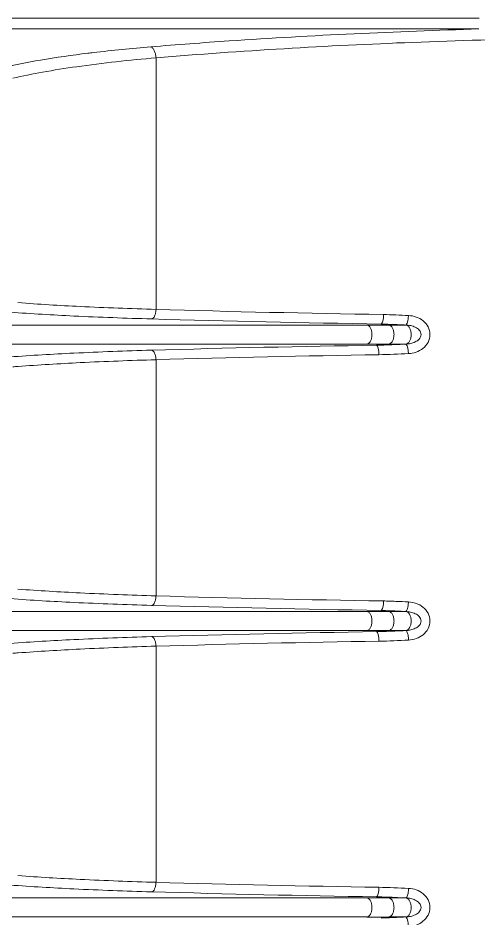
# Model space of a CAD drawing. Header units: millimetres. Extents: x 0 to 2524, y 0 to 1785.
# Drawn here: x 591.4 to 620.4, y 1349.3 to 1405.9 of the extents above; entities that cross this region are included whole.
import ezdxf

# ---------------------------------------------------------------- set-up
doc = ezdxf.new("R2010")
doc.units = ezdxf.units.MM
doc.header["$LTSCALE"] = 0.1
doc.layers.get('0').update_dxf_attribs({"lineweight": 13})

msp = doc.modelspace()

# ---------------------------------------------------------------- linework, layer by layer
for p, q in [((620.356, 1405.86), (537.773, 1405.86)), ((537.775, 1405.169), (620.354, 1405.169)), ((600.065, 1403.356), (600.065, 1387.548)), ((579.065, 1386.567), (613.306, 1386.567)), ((614.68, 1386.568), (614.199, 1386.633)), ((615.757, 1386.567), (614.68, 1386.567)), ((613.306, 1385.369), (579.065, 1385.369)), ((613.911, 1385.298), (614.68, 1385.368)), ((615.753, 1385.369), (614.68, 1385.369)), ((600.065, 1384.387), (600.065, 1369.548)), ((614.68, 1368.568), (614.199, 1368.633)), ((579.065, 1368.567), (613.306, 1368.567)), ((615.754, 1368.567), (614.68, 1368.567)), ((613.306, 1367.369), (579.065, 1367.369)), ((613.911, 1367.298), (614.68, 1367.368)), ((615.759, 1367.369), (614.68, 1367.369)), ((600.065, 1366.387), (600.065, 1351.548)), ((579.065, 1350.567), (613.306, 1350.567)), ((614.68, 1350.568), (613.911, 1350.637)), ((615.759, 1350.567), (614.68, 1350.567)), ((613.306, 1349.369), (579.065, 1349.369)), ((614.68, 1349.368), (614.199, 1349.303)), ((615.754, 1349.369), (614.68, 1349.369))]:
    msp.add_line(p, q)
for centre, radius, start, end in [((607.873, 1304.588), 99.792, 94.67768, 96.75861), ((606.064, 1320.235), 84.041, 96.78969, 97.02634), ((629.769, 2401.935), 1014.822, 268.322692, 269.128567), ((630.985, 2474.42), 1087.919, 268.356525, 269.115904), ((613.766, 1973.586), 587.019, 269.955065, 270.089194), ((629.3, 370.428), 1014.987, 90.868731, 91.666592), ((613.766, 798.711), 586.658, 89.910765, 90.044976), ((630.279, 343.857), 1040.968, 90.892188, 91.663291), ((596.844, 1266.351), 117.737, 92.65318, 92.81361), ((629.769, 2383.942), 1014.829, 268.322694, 269.128604), ((630.985, 2456.421), 1087.919, 268.356525, 269.115904), ((613.766, 1955.586), 587.019, 269.955065, 270.089194), ((629.3, 352.428), 1014.987, 90.868731, 91.666592), ((613.766, 780.711), 586.658, 89.910765, 90.044976), ((630.28, 325.856), 1040.97, 90.892188, 91.663291), ((596.844, 1248.344), 117.744, 92.65318, 92.81361), ((629.338, 2349.889), 998.77, 268.320429, 269.123738), ((630.249, 2408.398), 1057.887, 268.349586, 269.115091), ((613.766, 1937.287), 586.72, 269.955031, 270.089228), ((613.766, 762.4), 586.968, 89.9108, 90.044941)]:
    msp.add_arc(centre, radius, start, end)
for points, knots in [([(599.735, 1404.048), (601.377, 1404.184), (608.241, 1404.699), (615.12, 1405.018), (620.354, 1405.169)], [0, 0, 0, 0, 0.239359, 1, 1, 1, 1]), ([(633.332, 1404.662), (627.614, 1404.662), (616.513, 1404.453), (605.428, 1403.805), (600.065, 1403.356)], [0, 0, 0, 0, 0.515123, 1, 1, 1, 1]), ([(599.735, 1404.048), (599.78, 1404.035), (599.871, 1403.965), (599.967, 1403.806), (600.036, 1403.596), (600.059, 1403.438), (600.065, 1403.356)], [0, 0, 0, 0, 0.174959, 0.407207, 0.690461, 1, 1, 1, 1]), ([(590.292, 1402.718), (591.123, 1402.911), (592.948, 1403.262), (594.788, 1403.522), (595.784, 1403.645)], [0, 0, 0, 0, 0.45958, 1, 1, 1, 1]), ([(600.065, 1403.356), (598.399, 1403.214), (596.015, 1402.959), (593.019, 1402.484), (591.685, 1402.216), (591.065, 1402.072)], [0, 0, 0, 0, 0.551244, 0.790056, 1, 1, 1, 1]), ([(591.393, 1387.974), (592.694, 1387.872), (595.584, 1387.705), (598.476, 1387.596), (600.065, 1387.548)], [0, 0, 0, 0, 0.450769, 1, 1, 1, 1]), ([(599.783, 1386.949), (598.156, 1386.997), (595.197, 1387.105), (592.24, 1387.273), (590.91, 1387.374)], [0, 0, 0, 0, 0.549541, 1, 1, 1, 1]), ([(599.785, 1386.949), (599.874, 1386.958), (599.985, 1387.116), (600.046, 1387.33), (600.063, 1387.474), (600.065, 1387.548)], [0, 0, 0, 0, 0.385942, 0.67618, 1, 1, 1, 1]), ([(614.199, 1386.631), (614.226, 1386.636), (614.279, 1386.703), (614.342, 1386.901), (614.361, 1387.092), (614.364, 1387.231)], [0, 0, 0, 0, 0.127755, 0.349061, 1, 1, 1, 1]), ([(615.757, 1386.567), (615.781, 1386.571), (615.825, 1386.642), (615.868, 1386.763), (615.901, 1386.952), (615.92, 1387.091), (615.928, 1387.166)], [0, 0, 0, 0, 0.114481, 0.336107, 0.644234, 1, 1, 1, 1]), ([(615.919, 1384.769), (616.082, 1384.777), (616.409, 1384.837), (616.852, 1385.073), (617.186, 1385.46), (617.319, 1385.963), (617.191, 1386.467), (616.86, 1386.856), (616.419, 1387.095), (616.091, 1387.157), (615.928, 1387.166)], [0, 0, 0, 0, 0.123702, 0.248135, 0.373626, 0.49996, 0.626309, 0.75183, 0.876286, 1, 1, 1, 1]), ([(613.306, 1385.369), (613.349, 1385.373), (613.447, 1385.419), (613.551, 1385.562), (613.615, 1385.754), (613.637, 1385.968), (613.615, 1386.182), (613.551, 1386.373), (613.447, 1386.516), (613.349, 1386.563), (613.306, 1386.567)], [0, 0, 0, 0, 0.089758, 0.20873, 0.352828, 0.5, 0.647172, 0.79127, 0.910242, 1, 1, 1, 1]), ([(615.757, 1386.567), (615.626, 1386.572), (615.107, 1386.595), (614.588, 1386.619), (614.199, 1386.63)], [0, 0, 0, 0, 0.251297, 1, 1, 1, 1]), ([(614.68, 1385.369), (614.725, 1385.373), (614.825, 1385.418), (614.933, 1385.561), (615.001, 1385.753), (615.023, 1385.968), (615.001, 1386.182), (614.933, 1386.374), (614.825, 1386.517), (614.725, 1386.563), (614.68, 1386.567)], [0, 0, 0, 0, 0.091598, 0.211061, 0.354283, 0.5, 0.645717, 0.788939, 0.908402, 1, 1, 1, 1]), ([(615.757, 1386.567), (615.859, 1386.563), (616.064, 1386.538), (616.31, 1386.456), (616.488, 1386.352), (616.607, 1386.251), (616.695, 1386.121), (616.743, 1385.915), (616.616, 1385.663), (616.354, 1385.495), (616.061, 1385.396), (615.855, 1385.372), (615.753, 1385.369)], [0, 0, 0, 0, 0.125233, 0.250256, 0.312828, 0.375641, 0.438425, 0.5014, 0.625034, 0.749698, 0.87469, 1, 1, 1, 1]), ([(615.753, 1385.369), (615.799, 1385.373), (615.898, 1385.414), (616.007, 1385.551), (616.078, 1385.742), (616.104, 1385.967), (616.079, 1386.192), (616.007, 1386.383), (615.9, 1386.519), (615.802, 1386.562), (615.757, 1386.567)], [0, 0, 0, 0, 0.093785, 0.205577, 0.343431, 0.500702, 0.658048, 0.796117, 0.907693, 1, 1, 1, 1]), ([(613.911, 1385.299), (614.063, 1385.302), (614.678, 1385.318), (615.291, 1385.348), (615.753, 1385.369)], [0, 0, 0, 0, 0.248192, 1, 1, 1, 1]), ([(613.911, 1385.299), (613.938, 1385.294), (613.99, 1385.227), (614.052, 1385.029), (614.07, 1384.838), (614.072, 1384.7)], [0, 0, 0, 0, 0.12763, 0.34884, 1, 1, 1, 1]), ([(615.753, 1385.369), (615.778, 1385.365), (615.827, 1385.297), (615.866, 1385.171), (615.904, 1384.985), (615.916, 1384.845), (615.919, 1384.77)], [0, 0, 0, 0, 0.118475, 0.338595, 0.645808, 1, 1, 1, 1]), ([(590.91, 1384.561), (592.24, 1384.662), (595.196, 1384.831), (598.154, 1384.939), (599.78, 1384.986)], [0, 0, 0, 0, 0.45044, 1, 1, 1, 1]), ([(599.784, 1384.986), (599.821, 1384.982), (599.905, 1384.929), (599.992, 1384.791), (600.046, 1384.601), (600.063, 1384.46), (600.065, 1384.387)], [0, 0, 0, 0, 0.162976, 0.394179, 0.689958, 1, 1, 1, 1]), ([(600.065, 1384.387), (598.476, 1384.34), (595.584, 1384.231), (592.694, 1384.063), (591.394, 1383.962)], [0, 0, 0, 0, 0.549238, 1, 1, 1, 1]), ([(591.393, 1369.974), (592.694, 1369.872), (595.584, 1369.705), (598.476, 1369.596), (600.065, 1369.548)], [0, 0, 0, 0, 0.450769, 1, 1, 1, 1]), ([(599.783, 1368.949), (598.156, 1368.997), (595.197, 1369.105), (592.24, 1369.273), (590.91, 1369.374)], [0, 0, 0, 0, 0.549541, 1, 1, 1, 1]), ([(599.785, 1368.949), (599.874, 1368.958), (599.985, 1369.116), (600.046, 1369.33), (600.063, 1369.474), (600.065, 1369.548)], [0, 0, 0, 0, 0.385942, 0.67618, 1, 1, 1, 1]), ([(614.199, 1368.631), (614.226, 1368.636), (614.279, 1368.703), (614.342, 1368.901), (614.361, 1369.092), (614.364, 1369.231)], [0, 0, 0, 0, 0.127756, 0.349061, 1, 1, 1, 1]), ([(615.921, 1369.166), (615.656, 1369.178), (615.26, 1369.196), (614.731, 1369.218), (614.467, 1369.226), (614.335, 1369.231)], [0, 0, 0, 0, 0.500771, 0.750584, 1, 1, 1, 1]), ([(615.754, 1368.567), (615.624, 1368.573), (615.106, 1368.596), (614.587, 1368.619), (614.199, 1368.63)], [0, 0, 0, 0, 0.251227, 1, 1, 1, 1]), ([(615.754, 1368.567), (615.779, 1368.57), (615.827, 1368.639), (615.865, 1368.764), (615.905, 1368.951), (615.917, 1369.091), (615.921, 1369.166)], [0, 0, 0, 0, 0.117858, 0.337921, 0.645565, 1, 1, 1, 1]), ([(615.932, 1366.77), (616.095, 1366.779), (616.422, 1366.841), (616.862, 1367.081), (617.192, 1367.47), (617.319, 1367.974), (617.186, 1368.476), (616.853, 1368.862), (616.411, 1369.098), (616.084, 1369.158), (615.921, 1369.166)], [0, 0, 0, 0, 0.123715, 0.248168, 0.373683, 0.500029, 0.626364, 0.751862, 0.8763, 1, 1, 1, 1]), ([(613.306, 1367.369), (613.349, 1367.373), (613.447, 1367.419), (613.551, 1367.562), (613.615, 1367.754), (613.637, 1367.968), (613.615, 1368.182), (613.551, 1368.373), (613.447, 1368.516), (613.349, 1368.563), (613.306, 1368.567)], [0, 0, 0, 0, 0.089758, 0.20873, 0.352828, 0.5, 0.647172, 0.79127, 0.910242, 1, 1, 1, 1]), ([(614.68, 1367.369), (614.725, 1367.373), (614.825, 1367.418), (614.933, 1367.561), (615.001, 1367.753), (615.023, 1367.968), (615.001, 1368.182), (614.933, 1368.374), (614.825, 1368.517), (614.725, 1368.563), (614.68, 1368.567)], [0, 0, 0, 0, 0.091598, 0.211061, 0.354283, 0.5, 0.645717, 0.788939, 0.908402, 1, 1, 1, 1]), ([(615.754, 1368.567), (615.857, 1368.563), (616.061, 1368.538), (616.307, 1368.457), (616.485, 1368.354), (616.604, 1368.254), (616.693, 1368.125), (616.743, 1367.92), (616.62, 1367.667), (616.359, 1367.497), (616.067, 1367.398), (615.862, 1367.373), (615.759, 1367.369)], [0, 0, 0, 0, 0.125249, 0.250281, 0.312855, 0.375662, 0.438448, 0.501433, 0.625042, 0.749708, 0.874702, 1, 1, 1, 1]), ([(615.759, 1367.369), (615.804, 1367.374), (615.902, 1367.417), (616.008, 1367.554), (616.079, 1367.745), (616.104, 1367.97), (616.078, 1368.194), (616.007, 1368.385), (615.899, 1368.52), (615.8, 1368.563), (615.754, 1368.567)], [0, 0, 0, 0, 0.09177, 0.203553, 0.342025, 0.499671, 0.657112, 0.795095, 0.906896, 1, 1, 1, 1]), ([(590.91, 1366.561), (592.24, 1366.662), (595.196, 1366.831), (598.154, 1366.939), (599.78, 1366.986)], [0, 0, 0, 0, 0.45044, 1, 1, 1, 1]), ([(599.784, 1366.986), (599.821, 1366.982), (599.905, 1366.929), (599.992, 1366.791), (600.046, 1366.601), (600.063, 1366.46), (600.065, 1366.387)], [0, 0, 0, 0, 0.162976, 0.394179, 0.689958, 1, 1, 1, 1]), ([(613.911, 1367.299), (614.064, 1367.302), (614.68, 1367.318), (615.296, 1367.348), (615.759, 1367.369)], [0, 0, 0, 0, 0.248144, 1, 1, 1, 1]), ([(613.911, 1367.299), (613.938, 1367.294), (613.99, 1367.227), (614.052, 1367.029), (614.07, 1366.838), (614.072, 1366.7)], [0, 0, 0, 0, 0.127629, 0.34884, 1, 1, 1, 1]), ([(615.759, 1367.369), (615.785, 1367.366), (615.837, 1367.298), (615.881, 1367.172), (615.917, 1366.985), (615.929, 1366.845), (615.933, 1366.77)], [0, 0, 0, 0, 0.121759, 0.34286, 0.648189, 1, 1, 1, 1]), ([(600.065, 1366.387), (598.476, 1366.34), (595.584, 1366.231), (592.694, 1366.063), (591.394, 1365.962)], [0, 0, 0, 0, 0.549238, 1, 1, 1, 1]), ([(591.393, 1351.974), (592.694, 1351.872), (595.583, 1351.704), (598.476, 1351.596), (600.065, 1351.548)], [0, 0, 0, 0, 0.450754, 1, 1, 1, 1]), ([(599.78, 1350.949), (598.154, 1350.997), (595.196, 1351.105), (592.24, 1351.274), (590.91, 1351.374)], [0, 0, 0, 0, 0.549559, 1, 1, 1, 1]), ([(599.783, 1350.949), (599.821, 1350.953), (599.905, 1351.007), (599.992, 1351.145), (600.046, 1351.335), (600.063, 1351.476), (600.065, 1351.548)], [0, 0, 0, 0, 0.163377, 0.394933, 0.69059, 1, 1, 1, 1]), ([(614.072, 1351.236), (614.07, 1351.097), (614.052, 1350.907), (613.99, 1350.709), (613.938, 1350.642), (613.911, 1350.637)], [0, 0, 0, 0, 0.650948, 0.872266, 1, 1, 1, 1]), ([(615.933, 1351.165), (615.929, 1351.09), (615.917, 1350.951), (615.881, 1350.763), (615.837, 1350.637), (615.785, 1350.57), (615.759, 1350.567)], [0, 0, 0, 0, 0.351714, 0.65701, 0.878171, 1, 1, 1, 1]), ([(615.932, 1351.165), (616.095, 1351.157), (616.422, 1351.094), (616.862, 1350.854), (617.192, 1350.465), (617.319, 1349.962), (617.186, 1349.46), (616.853, 1349.074), (616.411, 1348.838), (616.084, 1348.777), (615.921, 1348.77)], [0, 0, 0, 0, 0.123714, 0.248171, 0.373688, 0.500031, 0.626366, 0.751864, 0.876301, 1, 1, 1, 1]), ([(613.306, 1350.567), (613.349, 1350.563), (613.447, 1350.516), (613.551, 1350.373), (613.615, 1350.182), (613.637, 1349.968), (613.615, 1349.754), (613.551, 1349.562), (613.447, 1349.419), (613.349, 1349.373), (613.306, 1349.369)], [0, 0, 0, 0, 0.089757, 0.20873, 0.352828, 0.5, 0.647172, 0.791271, 0.910243, 1, 1, 1, 1]), ([(613.911, 1350.637), (614.064, 1350.634), (614.68, 1350.617), (615.296, 1350.586), (615.759, 1350.567)], [0, 0, 0, 0, 0.248254, 1, 1, 1, 1]), ([(614.68, 1350.567), (614.725, 1350.563), (614.825, 1350.517), (614.933, 1350.374), (615.001, 1350.182), (615.023, 1349.968), (615.001, 1349.753), (614.933, 1349.561), (614.825, 1349.418), (614.725, 1349.373), (614.68, 1349.369)], [0, 0, 0, 0, 0.091598, 0.211061, 0.354283, 0.5, 0.645717, 0.788939, 0.908402, 1, 1, 1, 1]), ([(615.759, 1350.567), (615.804, 1350.562), (615.902, 1350.518), (616.008, 1350.382), (616.079, 1350.191), (616.104, 1349.966), (616.078, 1349.742), (616.007, 1349.551), (615.899, 1349.415), (615.8, 1349.373), (615.754, 1349.369)], [0, 0, 0, 0, 0.091771, 0.203554, 0.342025, 0.499671, 0.657112, 0.795095, 0.906896, 1, 1, 1, 1]), ([(615.759, 1350.567), (615.862, 1350.563), (616.067, 1350.538), (616.359, 1350.438), (616.62, 1350.269), (616.768, 1349.965), (616.616, 1349.663), (616.355, 1349.495), (616.062, 1349.397), (615.857, 1349.372), (615.754, 1349.369)], [0, 0, 0, 0, 0.125638, 0.250963, 0.376025, 0.500061, 0.623984, 0.749074, 0.874429, 1, 1, 1, 1]), ([(614.199, 1349.305), (614.328, 1349.309), (614.846, 1349.327), (615.364, 1349.352), (615.754, 1349.369)], [0, 0, 0, 0, 0.248044, 1, 1, 1, 1]), ([(615.754, 1349.369), (615.779, 1349.365), (615.827, 1349.296), (615.865, 1349.171), (615.905, 1348.985), (615.917, 1348.845), (615.921, 1348.77)], [0, 0, 0, 0, 0.117862, 0.337926, 0.645567, 1, 1, 1, 1])]:
    msp.add_open_spline(points, degree=3, knots=knots)
for points in [[(614.335, 1387.231), (614.866, 1387.214), (615.397, 1387.19), (615.928, 1387.166)], [(615.919, 1384.769), (615.303, 1384.743), (614.687, 1384.71), (614.071, 1384.7)], [(615.932, 1366.77), (615.312, 1366.743), (614.692, 1366.71), (614.071, 1366.7)], [(614.064, 1351.236), (614.687, 1351.226), (615.31, 1351.192), (615.932, 1351.165)]]:
    msp.add_open_spline(points, degree=3)

doc.saveas('drawing.dxf')
